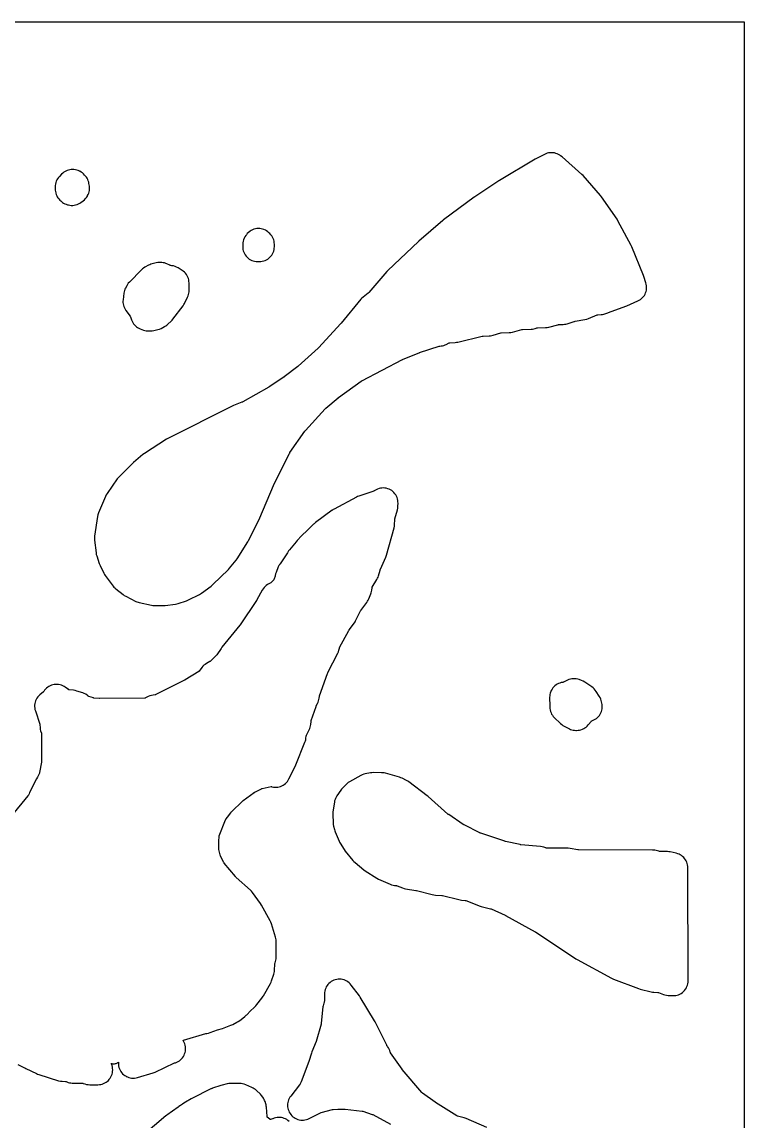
# Model space of a CAD drawing. Header units: millimetres. Extents: x 0 to 300, y 0 to 300.
# Drawn here: x 178.4 to 300, y 114.9 to 300 of the extents above; entities that cross this region are included whole.
import ezdxf

# ---------------------------------------------------------------- set-up
doc = ezdxf.new("R2010")
doc.units = ezdxf.units.MM
doc.layers.add('CUT', color=7, linetype='CONTINUOUS')

msp = doc.modelspace()

# ---------------------------------------------------------------- linework, layer by layer
at = {"layer": 'CUT'}
for points in [[(0, 0.0614), (0, 299.9386), (0.0029, 299.9971), (0.0614, 300), (299.9341, 300), (299.9926, 299.9971), (299.9954, 299.9386), (299.9954, 0.0614), (299.9926, 0.0029), (299.9341, 0), (0.0614, 0), (0.0029, 0.0029)], [(192.2686, 206.9445), (192.3948, 206.7581), (193.7185, 204.9808), (193.8505, 204.8183), (193.9956, 204.6674), (194.1528, 204.5292), (195.3786, 203.5393), (195.5943, 203.3834), (195.8252, 203.2513), (197.5254, 202.3955), (197.7166, 202.3091), (197.9144, 202.2391), (198.1173, 202.1858), (200.1677, 201.7392), (200.4258, 201.697), (200.6869, 201.682), (202.1551, 201.6745), (202.5064, 201.6975), (204.2402, 201.9344), (204.4654, 201.9758), (204.6859, 202.0376), (206.0607, 202.4917), (206.4003, 202.6323), (208.2403, 203.5582), (208.4217, 203.6591), (208.594, 203.7747), (210.2436, 204.9832), (210.5209, 205.2192), (213.1303, 207.7907), (213.3199, 207.9999), (214.4183, 209.3591), (214.581, 209.5851), (216.3928, 212.4226), (216.5193, 212.6449), (218.3674, 216.3202), (218.4401, 216.4781), (220.7069, 221.894), (220.7231, 221.931), (220.7406, 221.9675), (223.416, 227.3113), (223.4566, 227.3857), (223.5024, 227.457), (226.0035, 231.0628), (226.0521, 231.1279), (226.1049, 231.1896), (229.459, 234.8427), (229.5091, 234.8941), (229.5622, 234.9424), (231.6019, 236.6869), (231.6404, 236.7185), (231.6802, 236.7485), (235.4784, 239.4832), (235.5496, 239.5307), (235.6241, 239.573), (242.4472, 243.1271), (242.5005, 243.1532), (242.555, 243.1766), (245.2868, 244.2698), (245.3196, 244.2824), (245.3527, 244.294), (248.6287, 245.3864), (248.6481, 245.3923), (248.7339, 245.411), (248.7541, 245.4137), (248.9664, 245.4362), (249.1936, 245.4709), (249.4166, 245.5263), (249.6337, 245.6019), (249.8428, 245.6972), (250.3001, 245.9315), (250.3178, 245.94), (250.3571, 245.9552), (250.3987, 245.9619), (250.4182, 245.9634), (251.3595, 246.0147), (251.5858, 246.0374), (251.8091, 246.0805), (255.9082, 247.0679), (255.9265, 247.0719), (256.0064, 247.0829), (256.025, 247.0841), (257.076, 247.1238), (257.2905, 247.1412), (257.5028, 247.177), (257.7112, 247.2309), (259.0052, 247.6257), (259.0212, 247.6302), (259.0565, 247.6377), (259.0924, 247.6419), (259.1086, 247.6428), (260.4374, 247.6824), (260.7187, 247.7067), (260.9955, 247.7626), (262.5627, 248.1726), (262.5836, 248.1774), (262.6751, 248.1905), (262.6964, 248.1917), (264.1389, 248.2321), (264.3608, 248.2483), (264.5803, 248.284), (264.7958, 248.3392), (265.0056, 248.4133), (265.1032, 248.4527), (265.1084, 248.4547), (265.1558, 248.4694), (265.1852, 248.4728), (265.2101, 248.4742), (266.5301, 248.5136), (266.8149, 248.5384), (267.0951, 248.5957), (268.6424, 249.0051), (268.6618, 249.0097), (268.7472, 249.0228), (268.7671, 249.0242), (269.5493, 249.0602), (269.7653, 249.0796), (269.9788, 249.1175), (270.1882, 249.1739), (271.3572, 249.5435), (271.4396, 249.5664), (271.5234, 249.5832), (273.206, 249.8594), (273.496, 249.925), (273.7761, 250.0244), (275.2565, 250.6516), (275.2762, 250.6592), (275.3197, 250.6721), (275.3644, 250.6801), (275.3854, 250.682), (275.9354, 250.7167), (276.1458, 250.739), (276.3536, 250.7789), (276.5573, 250.8363), (277.075, 251.0062), (277.1497, 251.032), (280.0873, 252.0998), (280.2618, 252.1708), (282.1205, 253.0098), (282.3359, 253.1198), (282.5396, 253.2502), (282.7298, 253.3996), (282.9047, 253.5667), (283.0626, 253.7499), (283.202, 253.9476), (283.3217, 254.1577), (283.4205, 254.3785), (283.4976, 254.6078), (283.5521, 254.8434), (283.5836, 255.0833), (283.5917, 255.325), (283.5765, 255.5664), (283.538, 255.8052), (283.4766, 256.0391), (283.1368, 257.1183), (283.0644, 257.3182), (281.1007, 262.0945), (280.995, 262.319), (278.7603, 266.5147), (278.6146, 266.7547), (276.0099, 270.5477), (275.8224, 270.7878), (272.8863, 274.1107), (272.666, 274.3307), (269.3394, 277.2629), (269.1014, 277.4484), (268.9594, 277.5459), (268.7481, 277.676), (268.525, 277.7846), (268.2922, 277.8705), (268.0521, 277.9329), (267.807, 277.9711), (267.5593, 277.9849), (267.3114, 277.9741), (267.0658, 277.9388), (266.825, 277.8793), (266.5912, 277.7962), (266.3668, 277.6903), (264.9271, 276.9216), (264.8327, 276.8685), (258.8106, 273.3098), (258.6929, 273.2358), (254.6473, 270.5306), (254.551, 270.4629), (249.3898, 266.6483), (249.2448, 266.5326), (245.2376, 263.0834), (245.1554, 263.0094), (239.9969, 258.1559), (239.8092, 257.959), (236.7915, 254.4267), (236.7788, 254.4126), (236.7196, 254.3561), (236.705, 254.344), (235.8402, 253.6699), (235.6326, 253.4887), (235.4461, 253.2858), (232.1257, 249.2468), (232.104, 249.2212), (232.0816, 249.1962), (228.3194, 245.1111), (228.2812, 245.0715), (228.2412, 245.0338), (224.8796, 241.9997), (224.842, 241.9671), (224.803, 241.9361), (222.5337, 240.2082), (222.5046, 240.1867), (222.4749, 240.1662), (220.0069, 238.5132), (219.9679, 238.4882), (219.928, 238.4647), (215.5635, 236.0092), (215.4904, 235.9713), (215.4149, 235.9386), (213.9837, 235.3764), (213.7778, 235.2846), (202.9311, 229.8501), (202.6922, 229.7134), (198.9784, 227.3087), (198.7331, 227.1277), (197.1464, 225.8004), (196.9799, 225.6478), (194.6801, 223.3406), (194.5358, 223.1829), (194.4055, 223.0135), (192.6811, 220.5607), (192.5364, 220.3288), (192.4178, 220.0825), (191.2572, 217.2904), (191.1578, 217.003), (191.094, 216.7057), (190.5905, 213.3858), (190.5669, 213.163), (190.5633, 212.9389), (190.5798, 212.7154), (190.8354, 210.5687), (190.8783, 210.3178), (190.9464, 210.0727), (191.3854, 208.7575), (191.5167, 208.4391), (192.1597, 207.1414)], [(186.671, 269.1063), (186.9162, 269.1065), (187.1602, 269.1307), (187.4006, 269.1786), (187.6352, 269.2499), (187.8617, 269.3438), (188.078, 269.4595), (188.2818, 269.5957), (188.6822, 269.8929), (188.8841, 270.0597), (189.0674, 270.2468), (189.2301, 270.4521), (189.3705, 270.6732), (189.4135, 270.7495), (189.5195, 270.9602), (189.6051, 271.1801), (189.6697, 271.407), (189.7126, 271.639), (189.7334, 271.874), (189.7319, 272.1099), (189.7083, 272.3447), (189.6411, 272.7962), (189.5961, 273.0247), (189.5301, 273.248), (189.4436, 273.4642), (189.3374, 273.6714), (189.2123, 273.8678), (189.0695, 274.0517), (188.9102, 274.2216), (188.7219, 274.4045), (188.5304, 274.5724), (188.3228, 274.72), (188.1012, 274.8457), (188.0241, 274.8844), (187.8083, 274.9802), (187.5845, 275.0552), (187.3546, 275.1088), (187.1207, 275.1405), (186.8849, 275.1499), (186.6492, 275.1371), (186.4157, 275.1021), (186.1866, 275.0452), (185.9639, 274.967), (185.7496, 274.8681), (185.6499, 274.8162), (185.4247, 274.6837), (185.2145, 274.5285), (185.0217, 274.3521), (184.6543, 273.979), (184.6507, 273.9754), (184.4878, 273.7929), (184.3436, 273.5954), (184.2193, 273.3847), (184.1162, 273.1628), (184.0353, 272.932), (183.9773, 272.6944), (183.9428, 272.4522), (183.9322, 272.2078), (183.9339, 271.8887), (183.9462, 271.6543), (183.9804, 271.4221), (184.0362, 271.1942), (184.0404, 271.1821), (184.0454, 271.1624), (184.1235, 270.941), (184.2221, 270.7279), (184.3034, 270.5717), (184.4204, 270.3707), (184.5555, 270.1813), (184.7077, 270.0053), (184.8755, 269.8443), (185.0576, 269.6995), (185.0632, 269.6955), (185.1752, 269.6146), (185.3743, 269.4849), (185.5849, 269.3746), (185.805, 269.2848), (186.0326, 269.2163), (186.1864, 269.1779), (186.4269, 269.1302)], [(215.9543, 260.7782), (215.9622, 260.7647), (216.1072, 260.5664), (216.2709, 260.3833), (216.4518, 260.2171), (216.6481, 260.0695), (216.858, 259.9418), (217.0793, 259.8354), (217.3101, 259.7512), (217.548, 259.69), (217.7908, 259.6525), (218.036, 259.639), (218.0498, 259.6389), (218.3587, 259.6371), (218.6046, 259.6478), (218.8482, 259.6826), (219.0872, 259.7411), (219.3193, 259.8229), (219.5423, 259.9272), (219.7539, 260.0528), (219.9521, 260.1986), (220.1351, 260.3632), (220.3009, 260.545), (220.4481, 260.7423), (220.5752, 260.953), (220.6809, 261.1752), (220.7643, 261.4068), (220.8245, 261.6454), (220.861, 261.8888), (220.8734, 262.1346), (220.8738, 262.5555), (220.8615, 262.8056), (220.8242, 263.0533), (220.7624, 263.2959), (220.6766, 263.5312), (220.5677, 263.7567), (220.4368, 263.9701), (220.2852, 264.1694), (220.1144, 264.3525), (219.9559, 264.5063), (219.77, 264.6696), (219.5688, 264.8136), (219.3544, 264.9371), (219.1289, 265.0388), (218.8944, 265.1178), (218.6532, 265.1731), (218.4078, 265.2043), (218.1605, 265.2112), (217.9137, 265.1935), (217.6699, 265.1515), (217.4314, 265.0857), (217.2006, 264.9966), (216.9797, 264.8851), (216.7709, 264.7523), (216.7166, 264.7139), (216.5097, 264.5504), (216.3212, 264.366), (216.1531, 264.1628), (216.0458, 264.0181), (216.0411, 264.0118), (215.8972, 263.795), (215.7766, 263.5645), (215.6806, 263.3226), (215.6102, 263.0721), (215.5663, 262.8156), (215.5493, 262.556), (215.5442, 262.1836), (215.5531, 261.9371), (215.5862, 261.6927), (215.6432, 261.4528), (215.7236, 261.2196), (215.8266, 260.9955), (215.8363, 260.9789), (215.8375, 260.9763), (215.8768, 260.9096), (215.9511, 260.7826)], [(196.5867, 250.3996), (196.6063, 250.3662), (196.6227, 250.3312), (196.6295, 250.3137), (196.8104, 249.8085), (196.9019, 249.587), (197.0143, 249.3753), (197.1463, 249.1753), (197.297, 248.9888), (197.4648, 248.8176), (197.6482, 248.6633), (197.8456, 248.5273), (198.0551, 248.4108), (198.2748, 248.3149), (198.8187, 248.1079), (199.0399, 248.0353), (199.2669, 247.9836), (199.4977, 247.9532), (199.7304, 247.9445), (199.9996, 247.9469), (200.2905, 247.9665), (200.5771, 248.0198), (201.2516, 248.1866), (201.5309, 248.2732), (201.798, 248.3919), (202.3887, 248.6966), (202.5855, 248.8098), (202.7712, 248.9403), (202.9443, 249.0871), (203.4947, 249.5987), (203.6478, 249.754), (203.7868, 249.922), (205.4949, 252.181), (205.6315, 252.3811), (205.7481, 252.5935), (206.2573, 253.6381), (206.3485, 253.8495), (206.4199, 254.0685), (206.4709, 254.293), (206.501, 254.5213), (206.5099, 254.7514), (206.5005, 256.0593), (206.4861, 256.3099), (206.4466, 256.5579), (206.3825, 256.8006), (206.2943, 257.0357), (206.183, 257.2607), (206.0497, 257.4735), (205.8957, 257.6718), (205.7226, 257.8536), (205.5321, 258.0172), (205.3262, 258.1609), (204.6501, 258.5837), (204.4102, 258.716), (204.1572, 258.8213), (203.8943, 258.8983), (203.6245, 258.946), (203.4066, 258.9724), (203.3857, 258.9755), (203.3432, 258.9853), (203.302, 258.9996), (203.2826, 259.0081), (202.7727, 259.2484), (202.5654, 259.3349), (202.3512, 259.4025), (202.1318, 259.4505), (201.909, 259.4787), (201.6845, 259.4868), (201.5154, 259.4853), (201.2245, 259.4657), (200.9379, 259.4123), (200.2915, 259.2525), (200.0862, 259.1923), (199.8867, 259.1148), (199.6947, 259.0205), (199.0504, 258.6692), (198.8435, 258.543), (198.6498, 258.3974), (198.4711, 258.2337), (196.444, 256.1872), (196.2732, 255.9962), (196.1229, 255.7886), (195.9946, 255.5667), (195.7869, 255.1608), (195.6965, 254.9635), (195.6236, 254.7591), (195.5686, 254.5491), (195.5321, 254.3352), (195.3893, 253.2039), (195.3708, 252.9695), (195.3745, 252.7344), (195.4002, 252.5008), (195.4477, 252.2705), (195.5167, 252.0458), (195.6065, 251.8285), (195.7162, 251.6206), (195.8451, 251.4239), (196.5761, 250.415)], [(267.5302, 187.4111), (267.4292, 187.1886), (267.3504, 186.9574), (267.2945, 186.7195), (267.2621, 186.4773), (267.2536, 186.2331), (267.2737, 184.7709), (267.2762, 184.5932), (267.2916, 184.3483), (267.331, 184.106), (267.3939, 183.8688), (267.4798, 183.6388), (267.5878, 183.4184), (267.717, 183.2097), (267.8659, 183.0146), (268.0333, 182.8351), (269.0876, 181.8102), (269.2791, 181.6421), (269.4866, 181.4944), (269.7082, 181.3687), (270.5771, 180.9323), (270.7833, 180.8401), (270.997, 180.7669), (271.2165, 180.7133), (271.4399, 180.6798), (271.6654, 180.6665), (271.7847, 180.6649), (272.034, 180.674), (272.2812, 180.7079), (272.5238, 180.7663), (272.7594, 180.8486), (272.9856, 180.9539), (273.2002, 181.0813), (273.401, 181.2294), (273.586, 181.3968), (273.7534, 181.5818), (274.2787, 182.224), (274.2919, 182.2392), (274.3213, 182.2685), (274.3665, 182.286), (274.4961, 182.3285), (274.7171, 182.4253), (274.9278, 182.5431), (275.1261, 182.6806), (275.3103, 182.8366), (275.4786, 183.0096), (275.6294, 183.198), (275.7613, 183.4001), (275.8731, 183.614), (275.9638, 183.8377), (276.0325, 184.0691), (276.0785, 184.306), (276.1015, 184.5462), (276.1012, 184.7876), (276.0777, 185.0278), (276.0311, 185.2646), (275.9281, 185.6805), (275.8504, 185.9356), (275.7459, 186.1809), (275.6159, 186.4137), (275.0966, 187.2369), (274.9464, 187.4497), (274.7749, 187.6456), (274.5839, 187.8227), (274.3755, 187.9789), (273.1539, 188.799), (272.8906, 188.9533), (272.6105, 189.0744), (272.2125, 189.2182), (271.9735, 189.2914), (271.7285, 189.3403), (271.4797, 189.3644), (271.2298, 189.3637), (270.9813, 189.3379), (270.7365, 189.2875), (270.498, 189.213), (270.2681, 189.1149), (269.5841, 188.7819), (269.568, 188.7745), (269.5338, 188.7615), (269.4982, 188.7548), (269.4591, 188.7502), (269.2182, 188.7096), (268.9823, 188.6457), (268.7539, 188.5591), (268.5349, 188.4506), (268.3277, 188.3212), (268.134, 188.1722), (267.9558, 188.0051), (267.7948, 187.8213), (267.6525, 187.6227)], [(231.8736, 161.8117), (231.968, 161.6446), (232.6208, 160.5865), (232.8248, 160.3023), (234.1218, 158.7396), (234.2831, 158.5633), (234.4604, 158.4031), (235.927, 157.2005), (236.1765, 157.0204), (238.1221, 155.7908), (238.4422, 155.6197), (240.3834, 154.7567), (240.6245, 154.6642), (240.8739, 154.5969), (241.1289, 154.5558), (241.4331, 154.5228), (241.4497, 154.5206), (241.4852, 154.5135), (241.5201, 154.5032), (241.5353, 154.4976), (242.4641, 154.1311), (242.7161, 154.0468), (242.9757, 153.9898), (244.7255, 153.7018), (244.7794, 153.6916), (244.8327, 153.679), (247.4745, 152.9901), (247.7414, 152.9359), (248.0125, 152.9109), (249.1001, 152.8705), (249.1205, 152.8692), (249.2078, 152.8564), (249.2277, 152.8518), (251.9256, 152.1496), (252.1601, 152.1005), (252.3982, 152.074), (253.0305, 152.0342), (253.05, 152.0324), (253.0917, 152.0254), (253.1324, 152.014), (253.1508, 152.0073), (255.5642, 151.0526), (255.7402, 150.9905), (255.9205, 150.9416), (257.3135, 150.6194), (257.3309, 150.615), (257.4042, 150.5905), (257.4208, 150.5836), (259.7445, 149.5521), (259.7926, 149.5295), (259.8396, 149.5047), (264.7971, 146.752), (264.8375, 146.7286), (264.8769, 146.7036), (271.6849, 142.1933), (271.8664, 142.0839), (277.6892, 138.9004), (278.0104, 138.7533), (282.2037, 137.1802), (282.4778, 137.095), (284.3679, 136.6244), (284.5918, 136.5794), (284.8188, 136.5551), (285.4545, 136.516), (285.4732, 136.5144), (285.5131, 136.5079), (285.5521, 136.4975), (285.5698, 136.4913), (286.4166, 136.1716), (286.6716, 136.0906), (286.9337, 136.0373), (287.2001, 136.0123), (287.9861, 135.981), (288.238, 135.9836), (288.4884, 136.0116), (288.7347, 136.0646), (288.9743, 136.1422), (289.205, 136.2435), (289.4243, 136.3675), (289.63, 136.5129), (289.82, 136.6783), (289.9925, 136.8619), (290.1455, 137.062), (290.2777, 137.2765), (290.3876, 137.5032), (290.4741, 137.7398), (290.5363, 137.9839), (290.5737, 138.2331), (290.5858, 138.4847), (290.5423, 157.5202), (290.5302, 157.7606), (290.4949, 157.9988), (290.437, 158.2325), (290.3568, 158.4595), (290.2552, 158.6777), (290.1331, 158.8852), (289.9915, 159.0799), (289.8319, 159.2601), (289.6557, 159.4242), (289.4646, 159.5705), (289.2602, 159.6978), (289.0446, 159.8048), (288.8196, 159.8906), (288.5875, 159.9543), (287.5715, 160.1814), (287.3362, 160.2222), (287.0981, 160.2405), (285.7701, 160.2786), (285.748, 160.2799), (285.6535, 160.2939), (285.632, 160.299), (285.1976, 160.4166), (284.9861, 160.4641), (284.7713, 160.4931), (284.5548, 160.5034), (272.0973, 160.5546), (272.0924, 160.5547), (272.019, 160.5603), (272.0024, 160.5625), (270.7133, 160.7662), (270.3511, 160.7966), (266.726, 160.837), (266.7063, 160.8378), (266.6641, 160.8427), (266.6227, 160.852), (266.6038, 160.8579), (266.2653, 160.9725), (265.981, 161.0504), (265.6895, 161.0943), (262.424, 161.3908), (262.3491, 161.4), (262.2749, 161.414), (259.8358, 161.9522), (259.7752, 161.9672), (259.7155, 161.9854), (255.6522, 163.3405), (255.5734, 163.3699), (255.4969, 163.4048), (252.8414, 164.7307), (252.7733, 164.7676), (252.7076, 164.8088), (250.244, 166.4697), (250.1812, 166.5151), (250.1215, 166.5645), (246.77, 169.5234), (246.626, 169.6413), (243.5259, 171.9921), (243.3371, 172.1221), (243.1372, 172.2342), (242.4272, 172.5907), (242.2084, 172.6878), (241.9813, 172.7635), (239.5818, 173.4373), (239.3701, 173.487), (239.1549, 173.518), (238.9378, 173.5302), (237.5593, 173.5478), (237.3054, 173.5381), (237.0537, 173.5027), (236.1928, 173.3366), (235.9337, 173.2721), (235.6829, 173.1803), (235.4434, 173.0623), (233.5294, 171.9886), (233.3351, 171.8676), (233.1526, 171.7293), (232.9835, 171.5748), (232.3668, 170.9572), (232.2112, 170.7863), (232.0721, 170.6018), (231.396, 169.613), (231.2756, 169.4184), (231.1735, 169.2136), (231.0906, 169.0004), (231.0275, 168.7804), (230.9848, 168.5556), (230.7515, 166.9234), (230.7303, 166.7106), (230.7274, 166.4969), (230.7686, 165.0818), (230.7917, 164.8075), (230.8449, 164.5374), (230.9954, 163.9465), (231.0484, 163.767), (231.1146, 163.5919), (231.7923, 161.9854)]]:
    msp.add_lwpolyline(points, close=True, dxfattribs=at)
for points in [[(177.6515, 124.4038), (178.7938, 123.8329), (178.8227, 123.8166), (178.8298, 123.8126), (179.0026, 123.7285), (179.0042, 123.7278), (179.0043, 123.7277), (179.0047, 123.7275), (179.0061, 123.7268), (180.7879, 122.8363), (180.9769, 122.7515), (181.1723, 122.6825), (184.5252, 121.654), (184.8201, 121.5828), (185.1214, 121.5478), (185.6817, 121.5171), (185.7032, 121.5154), (185.7471, 121.5081), (185.7899, 121.4961), (185.8102, 121.4887), (185.9359, 121.4382), (186.148, 121.3641), (186.3659, 121.3092), (186.5879, 121.2742), (186.8121, 121.2592), (188.5643, 121.2212), (188.5846, 121.2203), (188.6262, 121.2151), (188.6671, 121.2056), (188.6864, 121.1996), (188.9523, 121.1088), (189.2177, 121.0342), (189.4897, 120.9893), (189.7649, 120.9746), (191.1468, 120.9771), (191.3911, 120.9895), (191.633, 121.0257), (191.8702, 121.0854), (192.1004, 121.168), (192.3214, 121.2727), (192.5312, 121.3984), (192.7277, 121.5441), (192.909, 121.7083), (193.0232, 121.8341), (193.0733, 121.8894), (193.2192, 122.0857), (193.3453, 122.2953), (193.4502, 122.5162), (193.5331, 122.7463), (193.593, 122.9834), (193.6295, 123.2253), (193.6422, 123.4695), (193.631, 123.7138), (193.596, 123.9559), (193.5375, 124.1934), (193.456, 124.424), (193.3861, 124.5735), (193.4844, 124.5428), (193.6037, 124.5179), (193.7249, 124.5048), (193.8468, 124.5035), (193.9683, 124.5141), (194.0881, 124.5365), (194.2052, 124.5705), (194.3185, 124.6157), (194.4268, 124.6717), (194.5291, 124.738), (194.6073, 124.8003), (194.5957, 124.6228), (194.604, 124.3761), (194.6366, 124.1313), (194.6932, 123.891), (194.7732, 123.6575), (194.8759, 123.433), (195.0002, 123.2197), (195.1449, 123.0197), (195.3087, 122.8349), (195.4899, 122.6672), (195.6867, 122.5182), (195.8973, 122.3893), (195.9292, 122.3739), (196.1195, 122.2819), (196.3513, 122.1968), (196.5903, 122.1351), (196.8343, 122.0972), (197.0808, 122.0836), (197.3274, 122.0943), (197.5718, 122.1293), (197.8115, 122.1883), (200.4729, 122.984), (200.8117, 123.1127), (204.0794, 124.6336), (204.1074, 124.6467), (204.1275, 124.6553), (204.223, 124.6876), (204.224, 124.6879), (204.4521, 124.7776), (204.6704, 124.8893), (204.8767, 125.0218), (205.069, 125.1738), (205.2455, 125.344), (205.4045, 125.5307), (205.5445, 125.732), (205.664, 125.946), (205.762, 126.1708), (205.8375, 126.404), (205.8898, 126.6436), (205.9184, 126.8871), (205.923, 127.1322), (205.9036, 127.3766), (205.8603, 127.6179), (205.7936, 127.8539), (205.7041, 128.0821), (205.5927, 128.3005), (205.5043, 128.4385), (205.4858, 128.4708), (205.5399, 128.4897), (209.3067, 129.6029), (209.5055, 129.6239), (209.799, 129.6728), (210.0845, 129.7562), (211.3104, 130.195), (212.1269, 130.4363), (212.4361, 130.5504), (212.9779, 130.7918), (213.5639, 131.0016), (213.8627, 131.1311), (214.57, 131.494), (214.7889, 131.6207), (214.9584, 131.7432), (214.9884, 131.7635), (215.9012, 132.4644), (216.1376, 132.6708), (216.231, 132.7633), (216.3711, 132.8856), (216.5147, 133.0335), (216.597, 133.1257), (217.7261, 134.2437), (217.9304, 134.4724), (218.7741, 135.5425), (218.8881, 135.6993), (218.9896, 135.8644), (219.0208, 135.9199), (219.0353, 135.9425), (220.2167, 138.0451), (220.3245, 138.2606), (220.411, 138.4855), (220.4113, 138.4861), (220.7785, 139.5976), (220.8416, 139.8238), (220.8833, 140.0549), (220.903, 140.2889), (220.94, 141.2806), (220.9413, 141.3005), (220.9474, 141.343), (220.958, 141.3846), (220.9645, 141.4034), (221.0131, 141.5342), (221.0816, 141.7471), (221.1308, 141.9653), (221.1604, 142.187), (221.17, 142.4105), (221.1649, 145.1249), (221.153, 145.3632), (221.1186, 145.5992), (221.0617, 145.8309), (220.3927, 148.0873), (220.3025, 148.3405), (220.1857, 148.5826), (218.7328, 151.2207), (218.5572, 151.4955), (217.1866, 153.3598), (217.0288, 153.5534), (216.8526, 153.7302), (214.4547, 155.9065), (214.397, 155.9626), (214.3431, 156.0225), (212.4204, 158.3118), (212.4069, 158.3288), (212.3554, 158.4069), (212.345, 158.426), (211.87, 159.366), (211.861, 159.3853), (211.8291, 159.4713), (211.8235, 159.4917), (211.5451, 160.6207), (211.544, 160.6269), (211.542, 160.6524), (211.5416, 160.6753), (211.5475, 161.999), (211.5576, 162.7951), (211.5583, 162.8144), (211.5631, 162.8556), (211.5648, 162.8631), (211.5659, 162.8668), (211.5721, 162.8834), (212.6556, 165.5843), (212.7268, 165.7235), (212.7295, 165.7284), (212.7525, 165.7654), (212.9736, 166.064), (213.5251, 166.791), (213.6165, 166.9115), (213.6244, 166.922), (213.6363, 166.9376), (215.5016, 168.7626), (215.5659, 168.821), (215.6343, 168.8747), (217.4957, 170.2278), (217.5001, 170.2308), (217.5692, 170.2731), (217.5855, 170.2816), (218.717, 170.8431), (218.7218, 170.8454), (218.7689, 170.8642), (218.7941, 170.8717), (218.817, 170.877), (220.3117, 171.1875), (220.3283, 171.1906), (220.3645, 171.1947), (220.4007, 171.189), (220.4167, 171.1853), (220.4741, 171.1708), (220.7116, 171.1228), (220.9526, 171.098), (221.1948, 171.0967), (221.436, 171.1188), (221.674, 171.1642), (221.9065, 171.2324), (222.1312, 171.3228), (222.3462, 171.4345), (222.5493, 171.5664), (222.7387, 171.7175), (222.9126, 171.8861), (223.0694, 172.0708), (223.2076, 172.2698), (223.3258, 172.4812), (224.4276, 174.6966), (224.51, 174.8807), (226.0321, 178.683), (226.1007, 178.8772), (226.1531, 179.0765), (226.1889, 179.2793), (226.2526, 179.7537), (226.2535, 179.7591), (226.2639, 179.8065), (226.2749, 179.8332), (226.2856, 179.8551), (226.7487, 180.7457), (226.8498, 180.9655), (226.9292, 181.1941), (226.9861, 181.4292), (227.02, 181.6688), (227.0681, 182.1878), (227.0707, 182.2092), (227.0899, 182.3005), (227.0961, 182.3212), (227.892, 184.7052), (227.8937, 184.71), (227.9239, 184.7817), (227.9317, 184.7975), (228.1512, 185.2157), (228.2474, 185.4211), (228.3245, 185.6343), (228.3821, 185.8537), (228.4195, 186.0774), (228.4521, 186.3474), (228.4552, 186.3682), (228.4761, 186.4565), (228.4826, 186.4765), (229.8416, 190.2707), (229.8691, 190.3405), (229.9009, 190.4083), (231.5464, 193.6496), (231.6616, 193.913), (231.7458, 194.1879), (231.8238, 194.5072), (231.8252, 194.5124), (231.8417, 194.5616), (231.8525, 194.5861), (231.8635, 194.6075), (233.4288, 197.4661), (233.4637, 197.5258), (233.5021, 197.5834), (234.3579, 198.7893), (234.4667, 198.9564), (234.5619, 199.1317), (235.3775, 200.7881), (235.3859, 200.8043), (235.4273, 200.871), (235.438, 200.8858), (236.4577, 202.2245), (236.5862, 202.41), (236.6975, 202.6064), (236.7906, 202.812), (237.1238, 203.6461), (237.194, 203.8461), (237.2471, 204.0513), (237.2825, 204.2602), (237.3359, 204.6826), (237.3388, 204.7019), (237.3484, 204.7427), (237.3662, 204.7806), (237.3758, 204.7975), (238.1537, 206.0882), (238.2603, 206.2844), (238.349, 206.4894), (238.4191, 206.7015), (238.6906, 207.6664), (238.7173, 207.7494), (238.75, 207.8303), (239.6556, 209.8542), (239.7259, 210.0284), (239.7828, 210.2074), (241.0477, 214.7701), (241.1067, 215.0399), (241.1355, 215.3146), (241.1781, 216.1751), (241.1795, 216.1949), (241.1927, 216.2792), (241.1972, 216.2984), (241.6026, 217.8248), (241.6605, 218.1074), (241.6619, 218.1235), (241.6669, 218.1483), (241.6916, 218.4304), (241.7065, 218.9213), (241.7018, 219.1693), (241.6725, 219.4155), (241.6189, 219.6576), (241.5416, 219.8933), (241.4414, 220.1201), (241.3192, 220.3359), (241.1762, 220.5385), (241.0138, 220.7259), (240.8337, 220.8964), (240.6375, 221.0481), (240.4273, 221.1797), (240.2051, 221.2898), (239.9731, 221.3773), (239.7336, 221.4415), (239.4888, 221.4816), (239.2413, 221.4972), (238.9935, 221.4882), (238.7478, 221.4548), (238.5066, 221.3971), (238.2723, 221.3158), (238.0472, 221.2118), (238.0411, 221.2086), (237.6932, 221.0262), (237.6889, 221.0241), (237.6206, 220.9945), (237.6048, 220.9886), (235.0877, 220.1304), (234.8968, 220.0564), (234.7125, 219.9671), (230.9447, 217.9455), (230.938, 217.9419), (230.931, 217.9375), (230.7845, 217.8517), (230.6656, 217.7697), (230.6371, 217.7517), (227.8161, 215.6732), (227.5554, 215.4521), (227.4817, 215.3804), (227.3497, 215.2666), (226.6259, 214.5474), (225.2913, 213.2485), (225.1371, 213.0842), (225.0447, 212.9765), (224.7066, 212.6406), (224.5316, 212.4476), (223.4102, 211.0733), (223.2704, 210.8846), (223.0653, 210.5785), (221.8311, 208.7424), (221.7929, 208.6803), (221.7795, 208.6602), (221.7398, 208.5938), (221.7238, 208.5676), (221.7213, 208.5627), (221.6458, 208.4363), (221.5362, 208.1998), (221.1659, 207.2777), (221.0806, 207.0276), (221.0221, 206.7699), (221.005, 206.6705), (220.8377, 206.2058), (220.7792, 206.0146), (220.3703, 205.614), (220.3536, 205.5987), (220.2759, 205.539), (220.2567, 205.5269), (219.7423, 205.2232), (219.521, 205.0761), (219.3164, 204.9063), (219.1311, 204.7157), (218.967, 204.5066), (218.8261, 204.2812), (217.9237, 202.6509), (217.8986, 202.6077), (217.8717, 202.5656), (215.1314, 198.4674), (215.0978, 198.4198), (215.062, 198.3738), (212.0445, 194.6962), (211.8853, 194.4793), (211.1577, 193.3674), (211.1463, 193.351), (211.0917, 193.2843), (211.0779, 193.2699), (210.1142, 192.3187), (210.102, 192.3072), (210.074, 192.2841), (210.0439, 192.2635), (210.0298, 192.2552), (209.4243, 191.9162), (209.2115, 191.7826), (209.0133, 191.6284), (208.8315, 191.455), (208.668, 191.2642), (208.2064, 190.6674), (208.2029, 190.663), (208.1694, 190.6265), (208.1458, 190.6087), (208.125, 190.5949), (205.8407, 189.1679), (205.7924, 189.1392), (205.7427, 189.1129), (200.8953, 186.6864), (200.8763, 186.6776), (200.834, 186.662), (200.7902, 186.6513), (200.7695, 186.648), (200.4315, 186.6042), (200.1579, 186.5532), (199.8916, 186.472), (199.6361, 186.3617), (199.1524, 186.1202), (199.1369, 186.113), (199.1028, 186.0996), (199.0661, 186.096), (199.0495, 186.0955), (191.4869, 186.0409), (191.4433, 186.0414), (191.3998, 186.0434), (190.4894, 186.1034), (190.4841, 186.1039), (190.4339, 186.1113), (190.4084, 186.1174), (190.3859, 186.1243), (189.6245, 186.3779), (189.6052, 186.3849), (189.5652, 186.4034), (189.5273, 186.426), (189.5107, 186.438), (189.3135, 186.5877), (189.0873, 186.7408), (188.8457, 186.8682), (188.5917, 186.9685), (187.6087, 187.2959), (187.3374, 187.3696), (187.0596, 187.4124), (186.316, 187.4844), (186.2963, 187.4868), (186.2544, 187.4954), (186.2175, 187.5168), (186.2011, 187.5281), (185.6473, 187.9326), (185.4444, 188.0661), (185.2295, 188.1794), (185.0047, 188.2713), (184.7719, 188.3409), (184.5336, 188.3876), (184.2918, 188.4109), (184.0489, 188.4107), (183.8071, 188.3868), (183.5688, 188.3397), (183.3362, 188.2696), (183.1115, 188.1773), (182.8969, 188.0636), (182.6942, 187.9297), (182.5056, 187.7766), (182.3327, 187.606), (182.1771, 187.4195), (182.0404, 187.2187), (182.0295, 187.2008), (181.9986, 187.169), (181.9831, 187.1555), (181.387, 186.663), (181.2022, 186.4941), (181.0352, 186.3075), (180.8877, 186.1052), (180.7612, 185.8891), (180.6569, 185.6615), (180.576, 185.4245), (180.5191, 185.1807), (180.4869, 184.9324), (180.4797, 184.6821), (180.4976, 184.4323), (180.5404, 184.1856), (180.6077, 183.9445), (181.347, 181.7282), (181.3485, 181.7233), (181.3604, 181.6755), (181.3644, 181.6504), (181.3666, 181.6276), (181.4054, 181.1014), (181.4396, 180.8347), (181.5022, 180.5731), (181.5926, 180.3199), (181.627, 180.2378), (181.6336, 180.2207), (181.6452, 180.183), (181.6493, 180.1438), (181.6498, 180.1254), (181.6716, 175.4171), (181.6713, 175.3994), (181.6644, 175.3231), (181.6616, 175.3056), (181.3364, 173.5565), (181.3327, 173.5391), (181.3223, 173.5025), (181.3084, 173.467), (181.3008, 173.451), (180.9697, 172.7933), (180.806, 172.5164), (179.6445, 170.192), (179.5599, 170.0038), (179.5477, 169.9691), (179.4309, 169.7371), (179.421, 169.7188), (179.372, 169.6436), (179.3593, 169.6271), (176.5414, 166.1965)], [(256.6622, 113.7768), (253.1723, 115.2725), (252.8597, 115.3825), (251.7424, 115.6944), (251.7256, 115.6996), (251.6903, 115.7131), (251.6565, 115.7298), (251.6413, 115.7386), (248.0349, 117.9603), (247.9958, 117.9854), (247.9578, 118.0121), (245.8116, 119.577), (245.7939, 119.5907), (245.7232, 119.6565), (245.7082, 119.6731), (242.4331, 123.5426), (242.4138, 123.5665), (242.4068, 123.5759), (240.4554, 126.3362), (240.4457, 126.3506), (240.4271, 126.3828), (240.4149, 126.4175), (240.4102, 126.4344), (240.3981, 126.4825), (240.3228, 126.7275), (240.2228, 126.9635), (240.0992, 127.188), (239.9533, 127.3987), (239.859, 127.521), (239.848, 127.536), (239.8054, 127.6042), (239.7967, 127.6207), (237.8449, 131.5686), (237.7457, 131.7499), (235.3526, 135.7258), (235.3526, 135.7259), (235.195, 135.9572), (233.8242, 137.7462), (233.8223, 137.7485), (233.8066, 137.7689), (233.646, 137.9582), (233.4675, 138.1306), (233.2727, 138.2845), (233.0636, 138.4182), (232.8423, 138.5306), (232.6109, 138.6205), (232.3717, 138.687), (232.1271, 138.7295), (231.8796, 138.7475), (231.6314, 138.7409), (231.3852, 138.7096), (231.1432, 138.6542), (230.908, 138.5749), (230.6817, 138.4728), (230.4667, 138.3487), (230.2651, 138.2039), (230.0788, 138.0399), (229.9097, 137.8581), (229.7595, 137.6605), (229.6296, 137.449), (229.5213, 137.2256), (229.4357, 136.9926), (229.3737, 136.7523), (229.3357, 136.5069), (229.3223, 136.2591), (229.3177, 135.1979), (229.2652, 134.8243), (229.2157, 134.6951), (229.1474, 134.4905), (229.097, 134.2808), (229.0649, 134.0676), (228.7756, 131.3627), (228.764, 131.2811), (228.7639, 131.2807), (228.7442, 131.2013), (227.9019, 128.2473), (227.2049, 126.5023), (227.1375, 126.3113), (226.6923, 124.867), (225.3768, 121.4616), (225.1799, 121.0181), (225.1777, 121.0134), (225.1537, 120.9692), (225.1393, 120.9476), (225.1252, 120.929), (223.6413, 119.0606), (223.5003, 118.8644), (223.379, 118.6555), (223.2784, 118.4359), (223.1994, 118.2075), (223.1429, 117.9727), (223.1093, 117.7334), (223.0989, 117.4921), (223.1119, 117.2508), (223.1481, 117.012), (223.2072, 116.7777), (223.2887, 116.5503), (223.3917, 116.3318), (223.5153, 116.1242), (223.6584, 115.9295), (223.8196, 115.7496), (223.9974, 115.5861), (224.1902, 115.4404), (224.3961, 115.3141), (224.6132, 115.2082), (224.8396, 115.1238), (225.0731, 115.0617), (225.3114, 115.0223), (225.5525, 115.0062), (225.7939, 115.0134), (226.0336, 115.0438), (226.2692, 115.0973), (226.4985, 115.1732), (226.7195, 115.2709), (228.6384, 116.2331), (228.6559, 116.2413), (228.7338, 116.2709), (228.7523, 116.2763), (230.6797, 116.7881), (230.6984, 116.7926), (230.7801, 116.8056), (230.7992, 116.8071), (231.5814, 116.8508), (232.7909, 116.8533), (235.6475, 116.5461), (235.6678, 116.5434), (235.7484, 116.5257), (235.7545, 116.5239), (237.374, 115.9802), (237.3792, 115.9784), (237.4302, 115.9564), (237.4573, 115.9447), (237.4744, 115.9358), (240.4255, 114.3213)], [(223.3576, 114.7887), (223.1707, 114.9474), (222.9691, 115.0871), (222.7547, 115.2063), (222.5298, 115.3039), (222.2963, 115.379), (222.0566, 115.4309), (221.813, 115.459), (221.5678, 115.4632), (221.3234, 115.4433), (221.0821, 115.3995), (220.8462, 115.3323), (220.6181, 115.2423), (220.5958, 115.2323), (220.5595, 115.2199), (220.5424, 115.2153), (220.2065, 115.135), (220.1895, 115.1313), (220.1528, 115.1261), (220.1226, 115.1474), (220.1091, 115.1584), (219.6873, 115.519), (219.6736, 115.5313), (219.6464, 115.5597), (219.6398, 115.5984), (219.6381, 115.6168), (219.5322, 117.1753), (219.5099, 117.3791), (219.471, 117.5804), (219.4157, 117.7778), (219.3036, 118.123), (219.2319, 118.3164), (219.1444, 118.5032), (219.0419, 118.6821), (218.9069, 118.8967), (218.7298, 119.1435), (218.5241, 119.367), (217.8606, 120.0054), (217.6861, 120.1583), (217.4982, 120.2944), (217.2985, 120.4125), (217.1916, 120.463), (217.0739, 120.5192), (216.0413, 120.9527), (215.7815, 121.0453), (215.7784, 121.0461), (215.7503, 121.0562), (215.5127, 121.1163), (215.2704, 121.1528), (215.0257, 121.1654), (214.8841, 121.1658), (214.5066, 121.1909), (214.2496, 121.1947), (213.9935, 121.1721), (213.9648, 121.1681), (213.485, 121.1693), (213.2009, 121.1538), (212.9204, 121.1062), (212.0844, 120.9147), (211.8487, 120.8483), (210.4281, 120.3725), (210.4276, 120.3723), (210.3991, 120.3628), (210.3594, 120.3463), (210.2345, 120.2986), (210.1691, 120.2672), (210.0728, 120.2272), (207.0722, 118.7234), (206.8624, 118.6053), (205.9097, 118.0068), (205.6508, 117.869), (205.3784, 117.7008), (205.0368, 117.4584), (204.7882, 117.3022), (204.6537, 117.2115), (202.7787, 115.8563), (202.7091, 115.8013), (202.6185, 115.7311), (194.9323, 109.2258)]]:
    msp.add_lwpolyline(points, dxfattribs=at)

doc.saveas('drawing.dxf')
